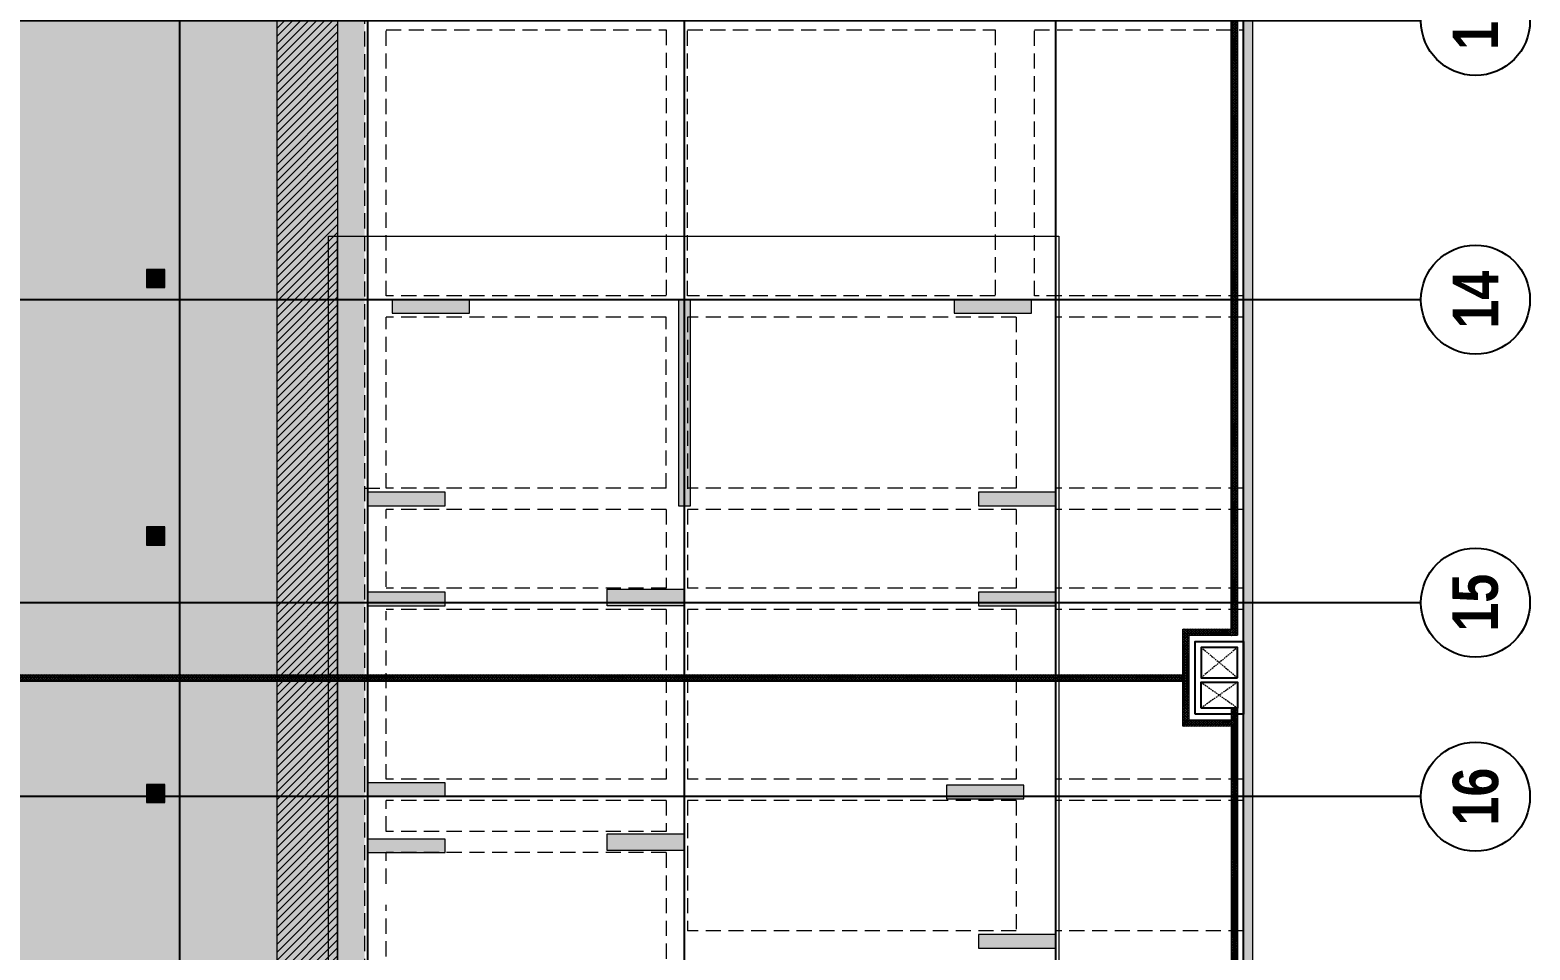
# Model space of a CAD drawing. Header units: millimetres. Extents: x 2356525 to 2927188, y -665534 to -417818.
# Drawn here: x 2470158 to 2519661, y -582594 to -552231 of the extents above; entities that cross this region are included whole.
import ezdxf
from ezdxf.enums import TextEntityAlignment as Align

# ---------------------------------------------------------------- set-up
doc = ezdxf.new("R2010")
doc.units = ezdxf.units.MM
doc.header["$LTSCALE"] = 200
doc.header["$MEASUREMENT"] = 0
for name, pattern in [('CHG_XX_Cot_Ham 2$0$MB_Luoi truc$0$HTT Hidden 21', [3, 2, -1]), ('CHG_XX_Damsan_Ham 2$0$CHG_XX_Damsan_Ham 2$0$HIDDEN', [0.375, 0.25, -0.125]), ('CHG_XX_Luoi truc$0$MB_Luoi truc$0$Center101', [13, 10, -1, 1, -1])]:
    doc.linetypes.add(name, pattern=pattern)
doc.layers.get('0').update_dxf_attribs({"lineweight": 9})
doc.layers.get('Defpoints').update_dxf_attribs({"color": 10, "lineweight": 0})
for name, color, linetype in [('CHG_XX_Cot_Ham 2$0$mb_cot tang 1-3$0$Concrete Line', 6, 'Continuous'), ("CHG_XX_Damsan_Ham 2$0$CHG_XX_Damsan_Ham 2$0$'S_General_Hatch_8", 8, 'Continuous'), ('CHG_XX_Damsan_Ham 2$0$CHG_XX_Damsan_Ham 2$0$MEP-00-GENERAL-35', 2, 'Continuous'), ('CHG_XX_Damsan_Ham 2$0$MEP-00-GENERAL-35', 2, 'Continuous'), ('CHG_XX_Luoi truc$0$Grid', 34, 'Continuous'), ('CHG_XX_Luoi truc$0$Grid Line', 251, 'CHG_XX_Luoi truc$0$MB_Luoi truc$0$Center101')]:
    doc.layers.add(name, color=color, linetype=linetype)
for name, color, linetype, lineweight, plot in [('CHG_XX_Cot_Ham 2$0$NS-Column-H2', 90, 'Continuous', 13, False), ('CHG_XX_Cot_Ham 2$0$NS-Column-H2 @ 1', 90, 'Continuous', 13, False), ('CHG_XX_Cot_Ham 2$0$NS-Column-H2 @ 150', 90, 'Continuous', 13, False)]:
    doc.layers.add(name, color=color, linetype=linetype, lineweight=lineweight, plot=plot)
for name, color, linetype, lineweight in [('CHG_XX_Cot_Ham 2$0$NS-Pier-H2', 150, 'Continuous', 13), ('CHG_XX_Cot_Ham 2$0$NS-Pier-H2 @ 1', 150, 'Continuous', 13), ('CHG_XX_Cot_Ham 2$0$NS-Pier-H2 @ 150', 150, 'Continuous', 13), ("CHG_XX_Damsan_Ham 2$0$CHG_XX_Damsan_Ham 2$0$'S_General_Hidden_1 Thin", 1, 'CHG_XX_Damsan_Ham 2$0$CHG_XX_Damsan_Ham 2$0$HIDDEN', 18), ('CHG_XX_Damsan_Ham 2$0$CHG_XX_Damsan_Ham 2$0$CHG_XX_Damsan_Ham 2$0$Start net bao', 3, 'Continuous', 18), ('CHG_XX_Damsan_Ham 2$0$CHG_XX_Damsan_Ham 2$0$DBAO', 3, 'Continuous', 13), ('CHG_XX_Damsan_Ham 2$0$CHG_XX_Damsan_Ham 2$0$DMo', 9, 'CHG_XX_Damsan_Ham 2$0$CHG_XX_Damsan_Ham 2$0$HIDDEN', 9), ('CHG_XX_Damsan_Ham 2$0$CHG_XX_Damsan_Ham 2$0$DTE-MEP-H-SLAB TEXT', 3, 'Continuous', 0), ('CHG_XX_Damsan_Ham 2$0$CHG_XX_Damsan_Ham 2$0$HATCH', 154, 'Continuous', 9), ('CHG_XX_Damsan_Ham 2$0$CHG_XX_Damsan_Ham 2$0$mach ngung thi cong', 6, 'Continuous', 13), ('CHG_XX_Damsan_Ham 2$0$CHG_XX_Damsan_Ham 2$0$Start hatch', 8, 'Continuous', 25), ('CHG_XX_Damsan_Ham 2$0$CHG_XX_Damsan_Ham 2$0$Start net bao', 3, 'Continuous', 18), ('CHG_XX_Damsan_Ham 2$0$CHG_XX_Damsan_Ham 2$0$Start vach', 6, 'Continuous', 25), ('CHG_XX_Damsan_Ham 2$0$HATCH', 57, 'Continuous', 9), ('CHG_XX_Damsan_Ham 2$0$mach ngung thi cong', 6, 'Continuous', 13), ('CHG_XX_Damsan_Ham 2$0$Start vach', 6, 'Continuous', 25)]:
    doc.layers.add(name, color=color, linetype=linetype, lineweight=lineweight)
doc.styles.add('CHG_XX_Luoi truc$0$MB_Luoi truc$0$Grid A-F$0$VNI-HelveCB', font='')
doc.styles.get('CHG_XX_Luoi truc$0$MB_Luoi truc$0$Grid A-F$0$VNI-HelveCB').set_extended_font_data('VNI-Helve-Condense', bold=True)

# ---------------------------------------------------------------- blocks, each defined once
blk = doc.blocks.new('*U865')
at = {"layer": 'CHG_XX_Cot_Ham 2$0$NS-Column-H2 @ 1'}
h = blk.add_hatch(color=256, dxfattribs=at)
h.dxf.hatch_style = 1
h.paths.add_polyline_path([(-300, -300), (-300, 300), (300, 300), (300, -300)])
at = {"layer": 'CHG_XX_Cot_Ham 2$0$NS-Column-H2 @ 150'}
h = blk.add_hatch(color=256, dxfattribs=at)
h.dxf.hatch_style = 1
h.paths.add_polyline_path([(-300, -300), (-300, 300), (300, 300), (300, -300)])
blk = doc.blocks.new('CHG_XX_Cot_Ham 2$0$HoBoi_C600x600')
at = {"layer": 'CHG_XX_Cot_Ham 2$0$NS-Column-H2'}
blk.add_lwpolyline([(300, -300), (300, 300), (-300, 300), (-300, -300)], close=True, dxfattribs=at)
blk.add_blockref('*U865', (0, 0), dxfattribs=at)
blk = doc.blocks.new('*U864')
at = {"layer": 'CHG_XX_Cot_Ham 2$0$NS-Pier-H2 @ 1'}
h = blk.add_hatch(color=256, dxfattribs=at)
h.dxf.hatch_style = 1
h.paths.add_polyline_path([(450, 0), (0, 0), (0, -2550), (450, -2550)])
at = {"layer": 'CHG_XX_Cot_Ham 2$0$NS-Pier-H2 @ 150'}
h = blk.add_hatch(color=256, dxfattribs=at)
h.dxf.hatch_style = 1
h.paths.add_polyline_path([(450, 0), (0, 0), (0, -2550), (450, -2550)])
blk = doc.blocks.new('CHG_XX_Cot_Ham 2$0$Block A_C450x2250')
at = {"layer": 'CHG_XX_Cot_Ham 2$0$NS-Pier-H2'}
blk.add_lwpolyline([(450, -2550), (0, -2550), (0, 0), (450, 0)], close=True, dxfattribs=at)
blk.add_blockref('*U864', (0, 0), dxfattribs=at)
blk = doc.blocks.new('CHG_XX_Cot_Ham 2$0$300x6800')
at = {"layer": 'CHG_XX_Cot_Ham 2$0$NS-Pier-H2'}
h = blk.add_hatch(color=256, dxfattribs=at)
h.dxf.hatch_style = 1
h.paths.add_polyline_path([(300, 0), (-100, 0), (-100, -6800), (300, -6800)])
blk.add_lwpolyline([(300, 0), (-100, 0), (-100, -6800), (300, -6800)], close=True, dxfattribs=at)
blk = doc.blocks.new('*U867')
at = {"layer": 'CHG_XX_Cot_Ham 2$0$NS-Pier-H2 @ 1'}
h = blk.add_hatch(color=256, dxfattribs=at)
h.dxf.hatch_style = 1
h.paths.add_polyline_path([(550, 0), (0, 0), (0, -2550), (550, -2550)])
at = {"layer": 'CHG_XX_Cot_Ham 2$0$NS-Pier-H2 @ 150'}
h = blk.add_hatch(color=256, dxfattribs=at)
h.dxf.hatch_style = 1
h.paths.add_polyline_path([(550, 0), (0, 0), (0, -2550), (550, -2550)])
blk = doc.blocks.new('CHG_XX_Cot_Ham 2$0$550x2550')
at = {"layer": 'CHG_XX_Cot_Ham 2$0$NS-Pier-H2'}
blk.add_lwpolyline([(550, -2550), (0, -2550), (0, 0), (550, 0)], close=True, dxfattribs=at)
blk.add_blockref('*U867', (0, 0), dxfattribs=at)
blk = doc.blocks.new('*U835')
at = {"layer": 'CHG_XX_Luoi truc$0$Grid Line'}
blk.add_line((0, 0), (0, 608), dxfattribs=at)
at = {"layer": 'CHG_XX_Luoi truc$0$Grid', "lineweight": -2, "style": 'CHG_XX_Luoi truc$0$MB_Luoi truc$0$Grid A-F$0$VNI-HelveCB'}
for tag, p in [('GRIDSUB', (0, 617)), ('GRID', (0, -9))]:
    blk.add_attdef(tag, text='', height=5, dxfattribs=at).set_placement(p, align=Align.MIDDLE)
blk = doc.blocks.new('*U837')
at = {"layer": 'CHG_XX_Luoi truc$0$Grid', "lineweight": -2}
blk.add_line((0, -3), (0, 0), dxfattribs=at)
blk.add_circle((0, -9), 6, dxfattribs=at)
at = {"layer": 'CHG_XX_Luoi truc$0$Grid Line'}
blk.add_line((0, 0), (0, 438), dxfattribs=at)
at = {"layer": 'CHG_XX_Luoi truc$0$Grid', "lineweight": -2, "style": 'CHG_XX_Luoi truc$0$MB_Luoi truc$0$Grid A-F$0$VNI-HelveCB'}
for tag, p in [('GRIDSUB', (0, 447)), ('GRID', (0, -9))]:
    blk.add_attdef(tag, text='', height=5, dxfattribs=at).set_placement(p, align=Align.MIDDLE)
blk = doc.blocks.new('CHG_XX_Luoi truc')
at = {"layer": 'CHG_XX_Luoi truc$0$Grid', "xscale": 300, "yscale": 300, "zscale": 300}
for p in [(70650, -12747), (76850, -12747), (87300, -12747), (99550, -12747)]:
    blk.add_blockref('*U835', p, dxfattribs=at)
at = {"layer": 'CHG_XX_Luoi truc$0$Grid'}
ref = blk.add_blockref('*U837', (110703, 58050), dxfattribs=dict(at, xscale=300.0000000000013, yscale=300.0000000000013, zscale=300.0000000000013, rotation=90))
ref.add_attrib('GRID', '13', dxfattribs={"lineweight": -2, "height": 1500, "rotation": 90, "style": 'CHG_XX_Luoi truc$0$MB_Luoi truc$0$Grid A-F$0$VNI-HelveCB'}).set_placement((113403, 58050), align=Align.MIDDLE)
ref = blk.add_blockref('*U837', (110703, 48850), dxfattribs=dict(at, xscale=300.0000000000013, yscale=300.0000000000013, zscale=300.0000000000013, rotation=90))
ref.add_attrib('GRID', '14', dxfattribs={"lineweight": -2, "height": 1500, "rotation": 90, "style": 'CHG_XX_Luoi truc$0$MB_Luoi truc$0$Grid A-F$0$VNI-HelveCB'}).set_placement((113403, 48850), align=Align.MIDDLE)
ref = blk.add_blockref('*U837', (110703, 38850), dxfattribs=dict(at, xscale=300.0000000000013, yscale=300.0000000000013, zscale=300.0000000000013, rotation=90))
ref.add_attrib('GRID', '15', dxfattribs={"lineweight": -2, "height": 1500, "rotation": 90, "style": 'CHG_XX_Luoi truc$0$MB_Luoi truc$0$Grid A-F$0$VNI-HelveCB'}).set_placement((113403, 38850), align=Align.MIDDLE)
ref = blk.add_blockref('*U837', (110703, 32450), dxfattribs=dict(at, xscale=300.0000000000013, yscale=300.0000000000013, zscale=300.0000000000013, rotation=90))
ref.add_attrib('GRID', '16', dxfattribs={"lineweight": -2, "height": 1500, "rotation": 90, "style": 'CHG_XX_Luoi truc$0$MB_Luoi truc$0$Grid A-F$0$VNI-HelveCB'}).set_placement((113403, 32450), align=Align.MIDDLE)
blk = doc.blocks.new('CHG_XX_Cot_Ham 2')
at = {"layer": 'CHG_XX_Cot_Ham 2$0$NS-Pier-H2'}
h = blk.add_hatch(color=256, dxfattribs=at)
h.dxf.hatch_style = 1
h.paths.add_polyline_path([(99639.2, 163400), (-10900, 163400), (-10900, 85450), (-300, 85450), (-300, 84050), (32350, 84050), (32350, -9000), (103575.5, -9000), (106050, -6022), (106050, 158254.3)])
h.paths.add_polyline_path([(99533.7, 163100), (105750, 158110.4), (105750, 90450), (105650, 90450), (105750, 90450), (105750, 13850), (105750, 13722.3), (105750, -5913.6), (103434.7, -8700), (93599.8, -8700), (93299.8, -8700), (32650, -8700), (32650, 84350), (0, 84350), (0, 85750), (-10600, 85750), (-10600, 163100), (93600, 163100)], flags=16)
for p, q in [((106050, 158254.3), (106050, -6022)), ((105750, 90450), (105750, 13850))]:
    blk.add_line(p, q, dxfattribs=at)
at = {"layer": 'CHG_XX_Cot_Ham 2$0$NS-Pier-H2', "linetype": 'CHG_XX_Cot_Ham 2$0$MB_Luoi truc$0$HTT Hidden 21'}
blk.add_lwpolyline([(99639.2, 163400), (106050, 158254.3), (106050, -6022), (103575.5, -9000), (32350, -9000), (32350, 84050), (-300, 84050), (-300, 85450), (-10900, 85450), (-10900, 163400)], close=True, dxfattribs=at)
at = {"layer": 'CHG_XX_Cot_Ham 2$0$mb_cot tang 1-3$0$Concrete Line'}
blk.add_blockref('CHG_XX_Cot_Ham 2$0$300x6800', (87200, 48850), dxfattribs=at)
at = {"layer": 'CHG_XX_Cot_Ham 2$0$NS-Column-H2'}
for p in [(69850, 49550), (69850, 41050), (69850, 32550)]:
    blk.add_blockref('CHG_XX_Cot_Ham 2$0$HoBoi_C600x600', p, dxfattribs=at)
at = {"layer": 'CHG_XX_Cot_Ham 2$0$NS-Pier-H2'}
blk.add_blockref('CHG_XX_Luoi truc', (0, 0), dxfattribs=at)
at = {"layer": 'CHG_XX_Cot_Ham 2$0$NS-Pier-H2', "xscale": -1, "rotation": 90}
for p in [(77650, 48850), (96200, 48850), (76850, 42500), (97000, 42500), (76850, 39200), (97000, 39200), (76850, 32900), (95950, 32825), (76850, 31050), (97000, 27900)]:
    blk.add_blockref('CHG_XX_Cot_Ham 2$0$Block A_C450x2250', p, dxfattribs=at)
at = {"layer": 'Defpoints', "rotation": 90}
for p in [(84750, 38750), (84750, 30675)]:
    blk.add_blockref('CHG_XX_Cot_Ham 2$0$550x2550', p, dxfattribs=at)
blk = doc.blocks.new('CHG_XX_Damsan_Ham 2$0$CHG_XX_Damsan_Ham 2$0$sdfsgdh')
at = {"layer": 'CHG_XX_Damsan_Ham 2$0$CHG_XX_Damsan_Ham 2$0$Start hatch', "ltscale": 0.5}
h = blk.add_hatch(dxfattribs=at)
h.set_pattern_fill('ANSI37', color=256, scale=500)
h.paths.add_polyline_path([(116250, -84800), (116050, -84800), (116050, -123126), (116250, -123126)])
h = blk.add_hatch(dxfattribs=at)
h.set_pattern_fill('ANSI37', color=256, scale=500)
h.set_pattern_definition([(45, (10700.06, -8650), (-44.194174, 44.194174), []), (135, (10700.06, -8650), (-44.194174, -44.194174), [])])
h.paths.add_polyline_path([(116050, -122926), (114450, -122926), (114450, -126126), (116050, -126126), (116050, -146650), (103400, -146650), (103400, -146850), (116250, -146850), (116250, -125526), (116050, -125526), (116050, -125926), (114650, -125926), (114650, -123126), (116050, -123126)])
h = blk.add_hatch(dxfattribs=at)
h.set_pattern_fill('ANSI37', color=256, scale=500)
h.set_pattern_definition([(45, (-79807.79, -8650), (-44.194174, 44.194174), []), (135, (-79807.79, -8650), (-44.194174, -44.194174), [])])
h.paths.add_polyline_path([(45350, -124435), (45350, -124635), (114450, -124635), (114450, -124435)])
at = {"layer": 'CHG_XX_Damsan_Ham 2$0$CHG_XX_Damsan_Ham 2$0$DTE-MEP-H-SLAB TEXT', "color": 2, "ltscale": 0.5}
for p, q in [((45350, -124435), (114450, -124435)), ((45350, -124635), (114450, -124635)), ((114450, -124635), (114450, -124435)), ((116250, -125526), (116050, -125526))]:
    blk.add_line(p, q, dxfattribs=at)
at = {"layer": 'CHG_XX_Damsan_Ham 2$0$CHG_XX_Damsan_Ham 2$0$DTE-MEP-H-SLAB TEXT', "color": 2, "ltscale": 0.5, "flags": 128}
for points in [[(116050, -126126), (114450, -126126), (114450, -122926)], [(114450, -122926), (116050, -122926)], [(116050, -125926), (114650, -125926), (114650, -123126)], [(114650, -123126), (116250, -123126)], [(116050, -125926), (116050, -125526)], [(102488, -169200), (103400, -169200), (103400, -146650), (116050, -146650), (116050, -126126)]]:
    blk.add_lwpolyline(points, dxfattribs=at)
at = {"layer": 'CHG_XX_Damsan_Ham 2$0$CHG_XX_Damsan_Ham 2$0$MEP-00-GENERAL-35'}
for points in [[(116050, -122926), (116050, -85000)], [(116250, -123126), (116250, -84800)], [(99488, -169200), (99488, -167800), (102288, -167800), (102288, -169400), (103600, -169400), (103600, -146850), (116250, -146850), (116250, -125526)]]:
    blk.add_lwpolyline(points, dxfattribs=at)
for points in [[(114850, -125726), (114850, -123326), (116450, -123326), (116450, -125726)], [(116250, -124526), (116250, -123526), (115050, -123526), (115050, -124526)], [(115050, -125526), (115050, -124676), (116250, -124676), (116250, -125526)]]:
    blk.add_lwpolyline(points, close=True, dxfattribs=at)
at = {"layer": 'CHG_XX_Damsan_Ham 2$0$MEP-00-GENERAL-35'}
for points in [[(116250, -123126), (116250, -84800), (103800, -84800)], [(116050, -122926), (116050, -84800)]]:
    blk.add_lwpolyline(points, dxfattribs=at)
blk = doc.blocks.new('CHG_XX_Damsan_Ham 2', base_point=(3089256, -609981))
at = {"layer": "CHG_XX_Damsan_Ham 2$0$CHG_XX_Damsan_Ham 2$0$'S_General_Hatch_8"}
h = blk.add_hatch(dxfattribs=at)
h.set_pattern_fill('CROSS', color=256, scale=2000)
edge = h.paths.add_edge_path()
edge.add_line((76750, 42625), (76750, 65250))
edge.add_line((76750, 65250), (76750, 65850))
edge.add_line((76750, 65850), (77900, 65850))
edge.add_line((77900, 65850), (77900, 89350))
edge.add_line((77900, 89350), (76850, 89350))
edge.add_line((76850, 89350), (76850, 90650))
edge.add_line((76850, 90650), (76852, 131950))
edge.add_line((76852, 131950), (51950, 131950))
edge.add_line((51950, 131950), (51950, 130600))
edge.add_line((51950, 130600), (22700, 130600))
edge.add_line((22700, 130600), (22700, 84050))
edge.add_line((22700, 84050), (32350, 84050))
edge.add_line((32350, 84050), (32350, 22700))
edge.add_line((32350, 22700), (76500, 22700))
edge.add_line((76500, 22700), (76500, 23518))
edge.add_line((76500, 23518), (76750, 23518))
edge.add_line((76750, 23518), (76750, 42625))
edge.add_line((76750, 42625), (76750, 43198))
at = {"layer": 'CHG_XX_Damsan_Ham 2$0$CHG_XX_Damsan_Ham 2$0$HATCH'}
h = blk.add_hatch(dxfattribs=at)
h.set_pattern_fill('ANSI31', color=256, scale=1500)
h.set_pattern_definition([(45, (-2702289.21, 609981.01), (-132.582521, 132.582521), [])])
h.paths.add_polyline_path([(32350, 25700), (73852, 25700), (73852, 127600), (25700, 127600), (25700, 84350), (23700, 84350), (23700, 129600), (75851, 129600), (75851, 23700), (32350, 23700)])
at = {"layer": "CHG_XX_Damsan_Ham 2$0$CHG_XX_Damsan_Ham 2$0$'S_General_Hidden_1 Thin", "ltscale": 10}
for p, q in [((87400, 48975), (87400, 57750)), ((87400, 57750), (97550, 57750)), ((97550, 57750), (97550, 48975)), ((98850, 48975), (98850, 57750)), ((98850, 57750), (105750, 57750)), ((86700, 48975), (77450, 48975)), ((97550, 48975), (87400, 48975)), ((105750, 48975), (98850, 48975)), ((86700, 48275), (77450, 48275)), ((77450, 42625), (77450, 48275)), ((86700, 42625), (86700, 48275)), ((98250, 48275), (87400, 48275)), ((87400, 48275), (87400, 42606)), ((98250, 48275), (98250, 42625)), ((105750, 48275), (99550, 48275)), ((99550, 48275), (99550, 42625)), ((76750, 42625), (77450, 42625)), ((86700, 42625), (77450, 42625)), ((98250, 42625), (87400, 42625)), ((105750, 42625), (99550, 42625)), ((86700, 41925), (77450, 41925)), ((77450, 41875), (77450, 41925)), ((77450, 39375), (77450, 41875)), ((86700, 41925), (86700, 39325)), ((98250, 41925), (87400, 41925)), ((87400, 41925), (87400, 39325)), ((98250, 41925), (98250, 39325)), ((105750, 41925), (99550, 41925)), ((99550, 41925), (99550, 39325)), ((86700, 39325), (77450, 39325)), ((98250, 39325), (87400, 39325)), ((105750, 39325), (99550, 39325)), ((86700, 38625), (77450, 38625)), ((86700, 38625), (86700, 33025)), ((98250, 38625), (87400, 38625)), ((87400, 38625), (87400, 33025)), ((98250, 38625), (98250, 33025)), ((99550, 38625), (99550, 33025)), ((105750, 38625), (99550, 38625)), ((77450, 33025), (77450, 38575)), ((86700, 33025), (77450, 33025)), ((98250, 33025), (87400, 33025)), ((105750, 33025), (99550, 33025)), ((77450, 31300), (77450, 32325)), ((86700, 32325), (77450, 32325)), ((86700, 32325), (86700, 31300)), ((98250, 32325), (87400, 32325)), ((87400, 32325), (87400, 30600)), ((98250, 32325), (98250, 28025)), ((99550, 32325), (99550, 28075)), ((105750, 32325), (99550, 32325)), ((86700, 31300), (77450, 31300)), ((86700, 30600), (77450, 30600)), ((77450, 29575), (77450, 30600)), ((86700, 30600), (86700, 24934)), ((87400, 30600), (87400, 28025)), ((77450, 24925), (77450, 28875)), ((98250, 28025), (87400, 28025)), ((105750, 28025), (99550, 28025))]:
    blk.add_line(p, q, dxfattribs=at)
for points in [[(32350, 22700), (76597, 22700), (76750, 24350), (76750, 32950), (76750, 40700), (76750, 65850), (77900, 65850)], [(77450, 48975), (77450, 57750), (86700, 57750), (86700, 48975)]]:
    blk.add_lwpolyline(points, dxfattribs=at)
at = {"layer": 'CHG_XX_Damsan_Ham 2$0$CHG_XX_Damsan_Ham 2$0$CHG_XX_Damsan_Ham 2$0$Start net bao'}
for points in [[(-10900, 163400), (99639, 163400), (106050, 158250), (106050, -6022), (103576, -9000), (32350, -9000), (32350, 84050), (-300, 84050)], [(105750, 90450), (105750, 48850)], [(105750, 48850), (105750, 48850), (105750, 27450), (105750, 27450)], [(105750, 27450), (105750, 13850)]]:
    blk.add_lwpolyline(points, dxfattribs=at)
at = {"layer": 'CHG_XX_Damsan_Ham 2$0$CHG_XX_Damsan_Ham 2$0$CHG_XX_Damsan_Ham 2$0$Start net bao', "color": 1}
blk.add_lwpolyline([(99550, 27450), (99550, 27900), (97000, 27900), (97000, 27450)], dxfattribs=at)
at = {"layer": 'CHG_XX_Damsan_Ham 2$0$CHG_XX_Damsan_Ham 2$0$DMo'}
for p, q in [((104350, 37374), (105550, 36374)), ((105550, 37374), (104350, 36374)), ((104350, 36224), (105550, 35374)), ((105550, 36224), (104350, 35374))]:
    blk.add_line(p, q, dxfattribs=at)
at = {"layer": 'CHG_XX_Damsan_Ham 2$0$CHG_XX_Damsan_Ham 2$0$HATCH'}
blk.add_lwpolyline([(32350, 25700), (73852, 25700), (73852, 127600), (25700, 127600), (25700, 84350), (23700, 84350), (23700, 129600), (75851, 129600), (75851, 23700), (32350, 23700), (32350, 25700)], dxfattribs=at)
at = {"layer": 'CHG_XX_Damsan_Ham 2$0$CHG_XX_Damsan_Ham 2$0$mach ngung thi cong'}
blk.add_lwpolyline([(38000, 23700), (75851, 23700), (75851, 50950), (99650, 50950), (99650, -100), (38000, -100)], close=True, dxfattribs=at)
at = {"layer": 'CHG_XX_Damsan_Ham 2$0$CHG_XX_Damsan_Ham 2$0$Start net bao'}
for points in [[(-10900, 163400), (99639, 163400), (106050, 158250), (106050, -6022), (103576, -9000), (32350, -9000), (32350, 84050), (-300, 84050)], [(105750, 90450), (105750, 48850)], [(105750, 48850), (105750, 48850), (105750, 27450), (105750, 27450)], [(105750, 27450), (105750, 13850)]]:
    blk.add_lwpolyline(points, dxfattribs=at)
at = {"layer": 'CHG_XX_Damsan_Ham 2$0$CHG_XX_Damsan_Ham 2$0$Start net bao', "color": 1}
blk.add_lwpolyline([(99550, 27450), (99550, 27900), (97000, 27900), (97000, 27450)], dxfattribs=at)
at = {"layer": 'CHG_XX_Damsan_Ham 2$0$CHG_XX_Damsan_Ham 2$0$Start vach'}
blk.add_lwpolyline([(105750, 12350), (105750, 156610)], dxfattribs=at)
at = {"layer": 'CHG_XX_Damsan_Ham 2$0$mach ngung thi cong'}
blk.add_lwpolyline([(38000, 23900), (75549, 23900), (75549, 50950), (99650, 50950), (99650, -100), (38000, -100)], close=True, dxfattribs=at)
at = {"layer": 'CHG_XX_Damsan_Ham 2$0$Start vach'}
blk.add_lwpolyline([(105750, 12350), (105750, 156610)], dxfattribs=at)
at = {"layer": 'CHG_XX_Damsan_Ham 2$0$CHG_XX_Damsan_Ham 2$0$DBAO'}
blk.add_blockref('CHG_XX_Cot_Ham 2', (0, 0), dxfattribs=at)
at = {"layer": 'CHG_XX_Damsan_Ham 2$0$CHG_XX_Damsan_Ham 2$0$DTE-MEP-H-SLAB TEXT'}
blk.add_blockref('CHG_XX_Damsan_Ham 2$0$CHG_XX_Damsan_Ham 2$0$sdfsgdh', (-10700, 160900), dxfattribs=at)
at = {"layer": 'CHG_XX_Damsan_Ham 2$0$HATCH'}
blk.add_blockref('CHG_XX_Cot_Ham 2', (0, 0), dxfattribs=at)

msp = doc.modelspace()

# ---------------------------------------------------------------- block references
msp.add_blockref('CHG_XX_Damsan_Ham 2', (5493713.9, -1219962))

doc.saveas('drawing.dxf')
